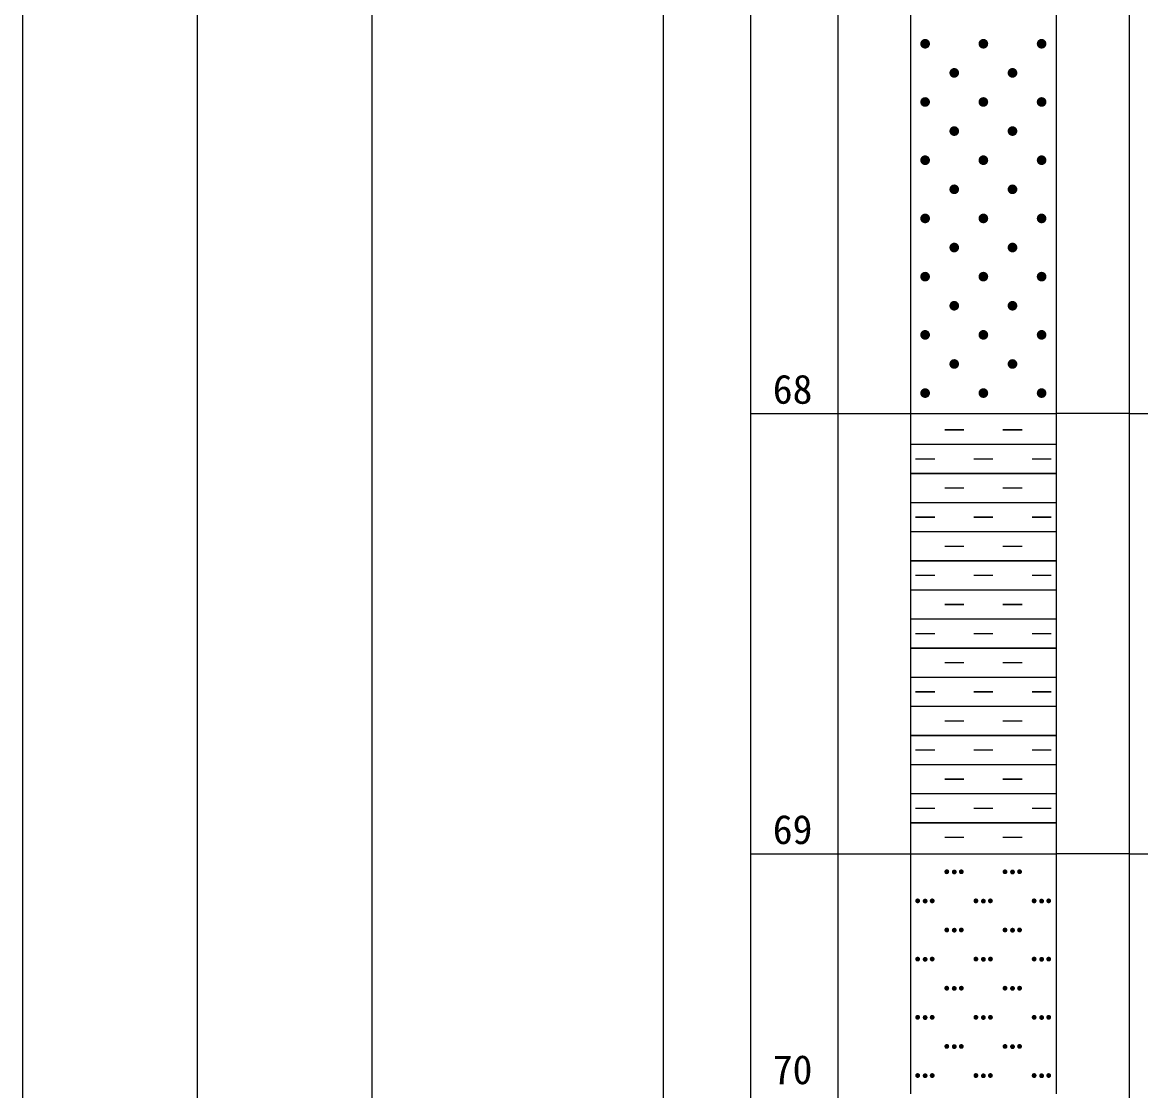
# Model space of a CAD drawing. Header units: inches. Extents: x -27 to 109, y -724 to 26.
# Drawn here: x 5.88 to 21.24, y -395.41 to -380.73 of the extents above; entities that cross this region are included whole.
import ezdxf

# ---------------------------------------------------------------- set-up
doc = ezdxf.new("R2010")
doc.units = ezdxf.units.IN
doc.header["$MEASUREMENT"] = 0
doc.layers.get('0').update_dxf_attribs({"lineweight": 0})
doc.styles.add('宋体', font='')
doc.styles.get('宋体').set_extended_font_data('宋体')

# ---------------------------------------------------------------- blocks, each defined once
blk = doc.blocks.new('lr_block_61')
at = {"true_color": 0x000000}
for points in [[(18.346, -381.041), (18.348, -381.024), (18.346, -381.007), (18.339, -380.99), (18.329, -380.977), (18.315, -380.966), (18.299, -380.959), (18.282, -380.957), (18.264, -380.959), (18.248, -380.966), (18.234, -380.977), (18.224, -380.99), (18.217, -381.007), (18.215, -381.024), (18.217, -381.041), (18.224, -381.057), (18.234, -381.071), (18.248, -381.081), (18.264, -381.088), (18.282, -381.09), (18.299, -381.088), (18.315, -381.081), (18.329, -381.071), (18.339, -381.057)], [(19.146, -381.041), (19.148, -381.024), (19.146, -381.007), (19.139, -380.99), (19.129, -380.977), (19.115, -380.966), (19.099, -380.959), (19.082, -380.957), (19.064, -380.959), (19.048, -380.966), (19.034, -380.977), (19.024, -380.99), (19.017, -381.007), (19.015, -381.024), (19.017, -381.041), (19.024, -381.057), (19.034, -381.071), (19.048, -381.081), (19.064, -381.088), (19.082, -381.09), (19.099, -381.088), (19.115, -381.081), (19.129, -381.071), (19.139, -381.057)], [(19.946, -381.041), (19.948, -381.024), (19.946, -381.007), (19.939, -380.99), (19.929, -380.977), (19.915, -380.966), (19.899, -380.959), (19.882, -380.957), (19.864, -380.959), (19.848, -380.966), (19.834, -380.977), (19.824, -380.99), (19.817, -381.007), (19.815, -381.024), (19.817, -381.041), (19.824, -381.057), (19.834, -381.071), (19.848, -381.081), (19.864, -381.088), (19.882, -381.09), (19.899, -381.088), (19.915, -381.081), (19.929, -381.071), (19.939, -381.057)], [(18.746, -381.441), (18.748, -381.424), (18.746, -381.407), (18.739, -381.39), (18.729, -381.377), (18.715, -381.366), (18.699, -381.359), (18.682, -381.357), (18.664, -381.359), (18.648, -381.366), (18.634, -381.377), (18.624, -381.39), (18.617, -381.407), (18.615, -381.424), (18.617, -381.441), (18.624, -381.457), (18.634, -381.471), (18.648, -381.481), (18.664, -381.488), (18.682, -381.49), (18.699, -381.488), (18.715, -381.481), (18.729, -381.471), (18.739, -381.457)], [(19.546, -381.441), (19.548, -381.424), (19.546, -381.407), (19.539, -381.39), (19.529, -381.377), (19.515, -381.366), (19.499, -381.359), (19.482, -381.357), (19.464, -381.359), (19.448, -381.366), (19.434, -381.377), (19.424, -381.39), (19.417, -381.407), (19.415, -381.424), (19.417, -381.441), (19.424, -381.457), (19.434, -381.471), (19.448, -381.481), (19.464, -381.488), (19.482, -381.49), (19.499, -381.488), (19.515, -381.481), (19.529, -381.471), (19.539, -381.457)], [(18.346, -381.841), (18.348, -381.824), (18.346, -381.807), (18.339, -381.79), (18.329, -381.777), (18.315, -381.766), (18.299, -381.759), (18.282, -381.757), (18.264, -381.759), (18.248, -381.766), (18.234, -381.777), (18.224, -381.79), (18.217, -381.807), (18.215, -381.824), (18.217, -381.841), (18.224, -381.857), (18.234, -381.871), (18.248, -381.881), (18.264, -381.888), (18.282, -381.89), (18.299, -381.888), (18.315, -381.881), (18.329, -381.871), (18.339, -381.857)], [(19.146, -381.841), (19.148, -381.824), (19.146, -381.807), (19.139, -381.79), (19.129, -381.777), (19.115, -381.766), (19.099, -381.759), (19.082, -381.757), (19.064, -381.759), (19.048, -381.766), (19.034, -381.777), (19.024, -381.79), (19.017, -381.807), (19.015, -381.824), (19.017, -381.841), (19.024, -381.857), (19.034, -381.871), (19.048, -381.881), (19.064, -381.888), (19.082, -381.89), (19.099, -381.888), (19.115, -381.881), (19.129, -381.871), (19.139, -381.857)], [(19.946, -381.841), (19.948, -381.824), (19.946, -381.807), (19.939, -381.79), (19.929, -381.777), (19.915, -381.766), (19.899, -381.759), (19.882, -381.757), (19.864, -381.759), (19.848, -381.766), (19.834, -381.777), (19.824, -381.79), (19.817, -381.807), (19.815, -381.824), (19.817, -381.841), (19.824, -381.857), (19.834, -381.871), (19.848, -381.881), (19.864, -381.888), (19.882, -381.89), (19.899, -381.888), (19.915, -381.881), (19.929, -381.871), (19.939, -381.857)], [(18.746, -382.241), (18.748, -382.224), (18.746, -382.207), (18.739, -382.19), (18.729, -382.177), (18.715, -382.166), (18.699, -382.159), (18.682, -382.157), (18.664, -382.159), (18.648, -382.166), (18.634, -382.177), (18.624, -382.19), (18.617, -382.207), (18.615, -382.224), (18.617, -382.241), (18.624, -382.257), (18.634, -382.271), (18.648, -382.281), (18.664, -382.288), (18.682, -382.29), (18.699, -382.288), (18.715, -382.281), (18.729, -382.271), (18.739, -382.257)], [(19.546, -382.241), (19.548, -382.224), (19.546, -382.207), (19.539, -382.19), (19.529, -382.177), (19.515, -382.166), (19.499, -382.159), (19.482, -382.157), (19.464, -382.159), (19.448, -382.166), (19.434, -382.177), (19.424, -382.19), (19.417, -382.207), (19.415, -382.224), (19.417, -382.241), (19.424, -382.257), (19.434, -382.271), (19.448, -382.281), (19.464, -382.288), (19.482, -382.29), (19.499, -382.288), (19.515, -382.281), (19.529, -382.271), (19.539, -382.257)], [(18.346, -382.641), (18.348, -382.624), (18.346, -382.607), (18.339, -382.59), (18.329, -382.577), (18.315, -382.566), (18.299, -382.559), (18.282, -382.557), (18.264, -382.559), (18.248, -382.566), (18.234, -382.577), (18.224, -382.59), (18.217, -382.607), (18.215, -382.624), (18.217, -382.641), (18.224, -382.657), (18.234, -382.671), (18.248, -382.681), (18.264, -382.688), (18.282, -382.69), (18.299, -382.688), (18.315, -382.681), (18.329, -382.671), (18.339, -382.657)], [(19.146, -382.641), (19.148, -382.624), (19.146, -382.607), (19.139, -382.59), (19.129, -382.577), (19.115, -382.566), (19.099, -382.559), (19.082, -382.557), (19.064, -382.559), (19.048, -382.566), (19.034, -382.577), (19.024, -382.59), (19.017, -382.607), (19.015, -382.624), (19.017, -382.641), (19.024, -382.657), (19.034, -382.671), (19.048, -382.681), (19.064, -382.688), (19.082, -382.69), (19.099, -382.688), (19.115, -382.681), (19.129, -382.671), (19.139, -382.657)], [(19.946, -382.641), (19.948, -382.624), (19.946, -382.607), (19.939, -382.59), (19.929, -382.577), (19.915, -382.566), (19.899, -382.559), (19.882, -382.557), (19.864, -382.559), (19.848, -382.566), (19.834, -382.577), (19.824, -382.59), (19.817, -382.607), (19.815, -382.624), (19.817, -382.641), (19.824, -382.657), (19.834, -382.671), (19.848, -382.681), (19.864, -382.688), (19.882, -382.69), (19.899, -382.688), (19.915, -382.681), (19.929, -382.671), (19.939, -382.657)], [(18.746, -383.041), (18.748, -383.024), (18.746, -383.007), (18.739, -382.99), (18.729, -382.977), (18.715, -382.966), (18.699, -382.959), (18.682, -382.957), (18.664, -382.959), (18.648, -382.966), (18.634, -382.977), (18.624, -382.99), (18.617, -383.007), (18.615, -383.024), (18.617, -383.041), (18.624, -383.057), (18.634, -383.071), (18.648, -383.081), (18.664, -383.088), (18.682, -383.09), (18.699, -383.088), (18.715, -383.081), (18.729, -383.071), (18.739, -383.057)], [(19.546, -383.041), (19.548, -383.024), (19.546, -383.007), (19.539, -382.99), (19.529, -382.977), (19.515, -382.966), (19.499, -382.959), (19.482, -382.957), (19.464, -382.959), (19.448, -382.966), (19.434, -382.977), (19.424, -382.99), (19.417, -383.007), (19.415, -383.024), (19.417, -383.041), (19.424, -383.057), (19.434, -383.071), (19.448, -383.081), (19.464, -383.088), (19.482, -383.09), (19.499, -383.088), (19.515, -383.081), (19.529, -383.071), (19.539, -383.057)], [(18.346, -383.441), (18.348, -383.424), (18.346, -383.407), (18.339, -383.39), (18.329, -383.377), (18.315, -383.366), (18.299, -383.359), (18.282, -383.357), (18.264, -383.359), (18.248, -383.366), (18.234, -383.377), (18.224, -383.39), (18.217, -383.407), (18.215, -383.424), (18.217, -383.441), (18.224, -383.457), (18.234, -383.471), (18.248, -383.481), (18.264, -383.488), (18.282, -383.49), (18.299, -383.488), (18.315, -383.481), (18.329, -383.471), (18.339, -383.457)], [(19.146, -383.441), (19.148, -383.424), (19.146, -383.407), (19.139, -383.39), (19.129, -383.377), (19.115, -383.366), (19.099, -383.359), (19.082, -383.357), (19.064, -383.359), (19.048, -383.366), (19.034, -383.377), (19.024, -383.39), (19.017, -383.407), (19.015, -383.424), (19.017, -383.441), (19.024, -383.457), (19.034, -383.471), (19.048, -383.481), (19.064, -383.488), (19.082, -383.49), (19.099, -383.488), (19.115, -383.481), (19.129, -383.471), (19.139, -383.457)], [(19.946, -383.441), (19.948, -383.424), (19.946, -383.407), (19.939, -383.39), (19.929, -383.377), (19.915, -383.366), (19.899, -383.359), (19.882, -383.357), (19.864, -383.359), (19.848, -383.366), (19.834, -383.377), (19.824, -383.39), (19.817, -383.407), (19.815, -383.424), (19.817, -383.441), (19.824, -383.457), (19.834, -383.471), (19.848, -383.481), (19.864, -383.488), (19.882, -383.49), (19.899, -383.488), (19.915, -383.481), (19.929, -383.471), (19.939, -383.457)], [(18.746, -383.841), (18.748, -383.824), (18.746, -383.807), (18.739, -383.79), (18.729, -383.777), (18.715, -383.766), (18.699, -383.759), (18.682, -383.757), (18.664, -383.759), (18.648, -383.766), (18.634, -383.777), (18.624, -383.79), (18.617, -383.807), (18.615, -383.824), (18.617, -383.841), (18.624, -383.857), (18.634, -383.871), (18.648, -383.881), (18.664, -383.888), (18.682, -383.89), (18.699, -383.888), (18.715, -383.881), (18.729, -383.871), (18.739, -383.857)], [(19.546, -383.841), (19.548, -383.824), (19.546, -383.807), (19.539, -383.79), (19.529, -383.777), (19.515, -383.766), (19.499, -383.759), (19.482, -383.757), (19.464, -383.759), (19.448, -383.766), (19.434, -383.777), (19.424, -383.79), (19.417, -383.807), (19.415, -383.824), (19.417, -383.841), (19.424, -383.857), (19.434, -383.871), (19.448, -383.881), (19.464, -383.888), (19.482, -383.89), (19.499, -383.888), (19.515, -383.881), (19.529, -383.871), (19.539, -383.857)], [(18.346, -384.241), (18.348, -384.224), (18.346, -384.207), (18.339, -384.19), (18.329, -384.177), (18.315, -384.166), (18.299, -384.159), (18.282, -384.157), (18.264, -384.159), (18.248, -384.166), (18.234, -384.177), (18.224, -384.19), (18.217, -384.207), (18.215, -384.224), (18.217, -384.241), (18.224, -384.257), (18.234, -384.271), (18.248, -384.281), (18.264, -384.288), (18.282, -384.29), (18.299, -384.288), (18.315, -384.281), (18.329, -384.271), (18.339, -384.257)], [(19.146, -384.241), (19.148, -384.224), (19.146, -384.207), (19.139, -384.19), (19.129, -384.177), (19.115, -384.166), (19.099, -384.159), (19.082, -384.157), (19.064, -384.159), (19.048, -384.166), (19.034, -384.177), (19.024, -384.19), (19.017, -384.207), (19.015, -384.224), (19.017, -384.241), (19.024, -384.257), (19.034, -384.271), (19.048, -384.281), (19.064, -384.288), (19.082, -384.29), (19.099, -384.288), (19.115, -384.281), (19.129, -384.271), (19.139, -384.257)], [(19.946, -384.241), (19.948, -384.224), (19.946, -384.207), (19.939, -384.19), (19.929, -384.177), (19.915, -384.166), (19.899, -384.159), (19.882, -384.157), (19.864, -384.159), (19.848, -384.166), (19.834, -384.177), (19.824, -384.19), (19.817, -384.207), (19.815, -384.224), (19.817, -384.241), (19.824, -384.257), (19.834, -384.271), (19.848, -384.281), (19.864, -384.288), (19.882, -384.29), (19.899, -384.288), (19.915, -384.281), (19.929, -384.271), (19.939, -384.257)], [(18.746, -384.641), (18.748, -384.624), (18.746, -384.607), (18.739, -384.59), (18.729, -384.577), (18.715, -384.566), (18.699, -384.559), (18.682, -384.557), (18.664, -384.559), (18.648, -384.566), (18.634, -384.577), (18.624, -384.59), (18.617, -384.607), (18.615, -384.624), (18.617, -384.641), (18.624, -384.657), (18.634, -384.671), (18.648, -384.681), (18.664, -384.688), (18.682, -384.69), (18.699, -384.688), (18.715, -384.681), (18.729, -384.671), (18.739, -384.657)], [(19.546, -384.641), (19.548, -384.624), (19.546, -384.607), (19.539, -384.59), (19.529, -384.577), (19.515, -384.566), (19.499, -384.559), (19.482, -384.557), (19.464, -384.559), (19.448, -384.566), (19.434, -384.577), (19.424, -384.59), (19.417, -384.607), (19.415, -384.624), (19.417, -384.641), (19.424, -384.657), (19.434, -384.671), (19.448, -384.681), (19.464, -384.688), (19.482, -384.69), (19.499, -384.688), (19.515, -384.681), (19.529, -384.671), (19.539, -384.657)], [(18.346, -385.041), (18.348, -385.024), (18.346, -385.007), (18.339, -384.99), (18.329, -384.977), (18.315, -384.966), (18.299, -384.959), (18.282, -384.957), (18.264, -384.959), (18.248, -384.966), (18.234, -384.977), (18.224, -384.99), (18.217, -385.007), (18.215, -385.024), (18.217, -385.041), (18.224, -385.057), (18.234, -385.071), (18.248, -385.081), (18.264, -385.088), (18.282, -385.09), (18.299, -385.088), (18.315, -385.081), (18.329, -385.071), (18.339, -385.057)], [(19.146, -385.041), (19.148, -385.024), (19.146, -385.007), (19.139, -384.99), (19.129, -384.977), (19.115, -384.966), (19.099, -384.959), (19.082, -384.957), (19.064, -384.959), (19.048, -384.966), (19.034, -384.977), (19.024, -384.99), (19.017, -385.007), (19.015, -385.024), (19.017, -385.041), (19.024, -385.057), (19.034, -385.071), (19.048, -385.081), (19.064, -385.088), (19.082, -385.09), (19.099, -385.088), (19.115, -385.081), (19.129, -385.071), (19.139, -385.057)], [(19.946, -385.041), (19.948, -385.024), (19.946, -385.007), (19.939, -384.99), (19.929, -384.977), (19.915, -384.966), (19.899, -384.959), (19.882, -384.957), (19.864, -384.959), (19.848, -384.966), (19.834, -384.977), (19.824, -384.99), (19.817, -385.007), (19.815, -385.024), (19.817, -385.041), (19.824, -385.057), (19.834, -385.071), (19.848, -385.081), (19.864, -385.088), (19.882, -385.09), (19.899, -385.088), (19.915, -385.081), (19.929, -385.071), (19.939, -385.057)], [(18.746, -385.441), (18.748, -385.424), (18.746, -385.407), (18.739, -385.39), (18.729, -385.377), (18.715, -385.366), (18.699, -385.359), (18.682, -385.357), (18.664, -385.359), (18.648, -385.366), (18.634, -385.377), (18.624, -385.39), (18.617, -385.407), (18.615, -385.424), (18.617, -385.441), (18.624, -385.457), (18.634, -385.471), (18.648, -385.481), (18.664, -385.488), (18.682, -385.49), (18.699, -385.488), (18.715, -385.481), (18.729, -385.471), (18.739, -385.457)], [(19.546, -385.441), (19.548, -385.424), (19.546, -385.407), (19.539, -385.39), (19.529, -385.377), (19.515, -385.366), (19.499, -385.359), (19.482, -385.357), (19.464, -385.359), (19.448, -385.366), (19.434, -385.377), (19.424, -385.39), (19.417, -385.407), (19.415, -385.424), (19.417, -385.441), (19.424, -385.457), (19.434, -385.471), (19.448, -385.481), (19.464, -385.488), (19.482, -385.49), (19.499, -385.488), (19.515, -385.481), (19.529, -385.471), (19.539, -385.457)], [(18.346, -385.841), (18.348, -385.824), (18.346, -385.807), (18.339, -385.79), (18.329, -385.777), (18.315, -385.766), (18.299, -385.759), (18.282, -385.757), (18.264, -385.759), (18.248, -385.766), (18.234, -385.777), (18.224, -385.79), (18.217, -385.807), (18.215, -385.824), (18.217, -385.841), (18.224, -385.857), (18.234, -385.871), (18.248, -385.881), (18.264, -385.888), (18.282, -385.89), (18.299, -385.888), (18.315, -385.881), (18.329, -385.871), (18.339, -385.857)], [(19.146, -385.841), (19.148, -385.824), (19.146, -385.807), (19.139, -385.79), (19.129, -385.777), (19.115, -385.766), (19.099, -385.759), (19.082, -385.757), (19.064, -385.759), (19.048, -385.766), (19.034, -385.777), (19.024, -385.79), (19.017, -385.807), (19.015, -385.824), (19.017, -385.841), (19.024, -385.857), (19.034, -385.871), (19.048, -385.881), (19.064, -385.888), (19.082, -385.89), (19.099, -385.888), (19.115, -385.881), (19.129, -385.871), (19.139, -385.857)], [(19.946, -385.841), (19.948, -385.824), (19.946, -385.807), (19.939, -385.79), (19.929, -385.777), (19.915, -385.766), (19.899, -385.759), (19.882, -385.757), (19.864, -385.759), (19.848, -385.766), (19.834, -385.777), (19.824, -385.79), (19.817, -385.807), (19.815, -385.824), (19.817, -385.841), (19.824, -385.857), (19.834, -385.871), (19.848, -385.881), (19.864, -385.888), (19.882, -385.89), (19.899, -385.888), (19.915, -385.881), (19.929, -385.871), (19.939, -385.857)]]:
    blk.add_hatch(color=18, dxfattribs=at).paths.add_polyline_path(points, flags=17)
blk = doc.blocks.new('lr_block_62')
at = {"color": 7, "const_width": 0.02}
for points in [[(18.548, -386.329), (18.815, -386.329)], [(19.348, -386.329), (19.615, -386.329)], [(18.082, -386.529), (18.882, -386.529)], [(18.882, -386.529), (19.682, -386.529)], [(19.682, -386.529), (20.082, -386.529)], [(18.415, -386.729), (18.148, -386.729)], [(19.215, -386.729), (18.948, -386.729)], [(20.015, -386.729), (19.748, -386.729)], [(18.082, -386.929), (18.882, -386.929)], [(18.882, -386.929), (19.682, -386.929)], [(19.682, -386.929), (20.082, -386.929)], [(18.548, -387.129), (18.815, -387.129)], [(19.348, -387.129), (19.615, -387.129)], [(18.082, -387.329), (18.882, -387.329)], [(18.882, -387.329), (19.682, -387.329)], [(19.682, -387.329), (20.082, -387.329)], [(18.415, -387.529), (18.148, -387.529)], [(19.215, -387.529), (18.948, -387.529)], [(20.015, -387.529), (19.748, -387.529)], [(18.082, -387.729), (18.882, -387.729)], [(18.882, -387.729), (19.682, -387.729)], [(19.682, -387.729), (20.082, -387.729)], [(18.548, -387.929), (18.815, -387.929)], [(19.348, -387.929), (19.615, -387.929)], [(18.082, -388.129), (18.882, -388.129)], [(18.882, -388.129), (19.682, -388.129)], [(19.682, -388.129), (20.082, -388.129)], [(18.415, -388.329), (18.148, -388.329)], [(19.215, -388.329), (18.948, -388.329)], [(20.015, -388.329), (19.748, -388.329)], [(18.082, -388.529), (18.882, -388.529)], [(18.882, -388.529), (19.682, -388.529)], [(19.682, -388.529), (20.082, -388.529)], [(18.548, -388.729), (18.815, -388.729)], [(19.348, -388.729), (19.615, -388.729)], [(18.082, -388.929), (18.882, -388.929)], [(18.882, -388.929), (19.682, -388.929)], [(19.682, -388.929), (20.082, -388.929)], [(18.415, -389.129), (18.148, -389.129)], [(19.215, -389.129), (18.948, -389.129)], [(20.015, -389.129), (19.748, -389.129)], [(18.082, -389.329), (18.882, -389.329)], [(18.882, -389.329), (19.682, -389.329)], [(19.682, -389.329), (20.082, -389.329)], [(18.548, -389.529), (18.815, -389.529)], [(19.348, -389.529), (19.615, -389.529)], [(18.082, -389.729), (18.882, -389.729)], [(18.882, -389.729), (19.682, -389.729)], [(19.682, -389.729), (20.082, -389.729)], [(18.415, -389.929), (18.148, -389.929)], [(19.215, -389.929), (18.948, -389.929)], [(20.015, -389.929), (19.748, -389.929)], [(18.082, -390.129), (18.882, -390.129)], [(18.882, -390.129), (19.682, -390.129)], [(19.682, -390.129), (20.082, -390.129)], [(18.548, -390.329), (18.815, -390.329)], [(19.348, -390.329), (19.615, -390.329)], [(18.082, -390.529), (18.882, -390.529)], [(18.882, -390.529), (19.682, -390.529)], [(19.682, -390.529), (20.082, -390.529)], [(18.415, -390.729), (18.148, -390.729)], [(19.215, -390.729), (18.948, -390.729)], [(20.015, -390.729), (19.748, -390.729)], [(18.082, -390.929), (18.882, -390.929)], [(18.882, -390.929), (19.682, -390.929)], [(19.682, -390.929), (20.082, -390.929)], [(18.548, -391.129), (18.815, -391.129)], [(19.348, -391.129), (19.615, -391.129)], [(18.082, -391.329), (18.882, -391.329)], [(18.882, -391.329), (19.682, -391.329)], [(19.682, -391.329), (20.082, -391.329)], [(18.415, -391.529), (18.148, -391.529)], [(19.215, -391.529), (18.948, -391.529)], [(20.015, -391.529), (19.748, -391.529)], [(18.082, -391.729), (18.882, -391.729)], [(18.882, -391.729), (19.682, -391.729)], [(19.682, -391.729), (20.082, -391.729)], [(18.548, -391.929), (18.815, -391.929)], [(19.348, -391.929), (19.615, -391.929)]]:
    blk.add_lwpolyline(points, dxfattribs=at)
blk = doc.blocks.new('lr_block_63')
at = {"true_color": 0x000000}
for points in [[(18.611, -392.409), (18.612, -392.401), (18.611, -392.392), (18.608, -392.384), (18.602, -392.377), (18.596, -392.372), (18.588, -392.369), (18.579, -392.367), (18.57, -392.369), (18.562, -392.372), (18.555, -392.377), (18.55, -392.384), (18.547, -392.392), (18.546, -392.401), (18.547, -392.409), (18.55, -392.417), (18.555, -392.424), (18.562, -392.43), (18.57, -392.433), (18.579, -392.434), (18.588, -392.433), (18.596, -392.43), (18.602, -392.424), (18.608, -392.417)], [(18.714, -392.412), (18.715, -392.404), (18.714, -392.395), (18.711, -392.387), (18.705, -392.38), (18.698, -392.375), (18.69, -392.372), (18.682, -392.37), (18.673, -392.372), (18.665, -392.375), (18.658, -392.38), (18.653, -392.387), (18.65, -392.395), (18.648, -392.404), (18.65, -392.412), (18.653, -392.42), (18.658, -392.427), (18.665, -392.433), (18.673, -392.436), (18.682, -392.437), (18.69, -392.436), (18.698, -392.433), (18.705, -392.427), (18.711, -392.42)], [(18.811, -392.409), (18.812, -392.401), (18.811, -392.392), (18.808, -392.384), (18.802, -392.377), (18.795, -392.372), (18.787, -392.369), (18.779, -392.367), (18.77, -392.369), (18.762, -392.372), (18.755, -392.377), (18.75, -392.384), (18.747, -392.392), (18.745, -392.401), (18.747, -392.409), (18.75, -392.417), (18.755, -392.424), (18.762, -392.43), (18.77, -392.433), (18.779, -392.434), (18.787, -392.433), (18.795, -392.43), (18.802, -392.424), (18.808, -392.417)], [(19.411, -392.409), (19.412, -392.401), (19.411, -392.392), (19.408, -392.384), (19.402, -392.377), (19.396, -392.372), (19.388, -392.369), (19.379, -392.367), (19.37, -392.369), (19.362, -392.372), (19.355, -392.377), (19.35, -392.384), (19.347, -392.392), (19.346, -392.401), (19.347, -392.409), (19.35, -392.417), (19.355, -392.424), (19.362, -392.43), (19.37, -392.433), (19.379, -392.434), (19.388, -392.433), (19.396, -392.43), (19.402, -392.424), (19.408, -392.417)], [(19.514, -392.412), (19.515, -392.404), (19.514, -392.395), (19.511, -392.387), (19.505, -392.38), (19.498, -392.375), (19.49, -392.372), (19.482, -392.37), (19.473, -392.372), (19.465, -392.375), (19.458, -392.38), (19.453, -392.387), (19.45, -392.395), (19.448, -392.404), (19.45, -392.412), (19.453, -392.42), (19.458, -392.427), (19.465, -392.433), (19.473, -392.436), (19.482, -392.437), (19.49, -392.436), (19.498, -392.433), (19.505, -392.427), (19.511, -392.42)], [(19.611, -392.409), (19.612, -392.401), (19.611, -392.392), (19.608, -392.384), (19.602, -392.377), (19.595, -392.372), (19.587, -392.369), (19.579, -392.367), (19.57, -392.369), (19.562, -392.372), (19.555, -392.377), (19.55, -392.384), (19.547, -392.392), (19.545, -392.401), (19.547, -392.409), (19.55, -392.417), (19.555, -392.424), (19.562, -392.43), (19.57, -392.433), (19.579, -392.434), (19.587, -392.433), (19.595, -392.43), (19.602, -392.424), (19.608, -392.417)], [(18.211, -392.809), (18.212, -392.801), (18.211, -392.792), (18.208, -392.784), (18.202, -392.777), (18.196, -392.772), (18.188, -392.769), (18.179, -392.767), (18.17, -392.769), (18.162, -392.772), (18.155, -392.777), (18.15, -392.784), (18.147, -392.792), (18.146, -392.801), (18.147, -392.809), (18.15, -392.817), (18.155, -392.824), (18.162, -392.83), (18.17, -392.833), (18.179, -392.834), (18.188, -392.833), (18.196, -392.83), (18.202, -392.824), (18.208, -392.817)], [(18.314, -392.812), (18.315, -392.804), (18.314, -392.795), (18.311, -392.787), (18.305, -392.78), (18.298, -392.775), (18.29, -392.772), (18.282, -392.77), (18.273, -392.772), (18.265, -392.775), (18.258, -392.78), (18.253, -392.787), (18.25, -392.795), (18.248, -392.804), (18.25, -392.812), (18.253, -392.82), (18.258, -392.827), (18.265, -392.833), (18.273, -392.836), (18.282, -392.837), (18.29, -392.836), (18.298, -392.833), (18.305, -392.827), (18.311, -392.82)], [(18.411, -392.809), (18.412, -392.801), (18.411, -392.792), (18.408, -392.784), (18.402, -392.777), (18.395, -392.772), (18.387, -392.769), (18.379, -392.767), (18.37, -392.769), (18.362, -392.772), (18.355, -392.777), (18.35, -392.784), (18.347, -392.792), (18.345, -392.801), (18.347, -392.809), (18.35, -392.817), (18.355, -392.824), (18.362, -392.83), (18.37, -392.833), (18.379, -392.834), (18.387, -392.833), (18.395, -392.83), (18.402, -392.824), (18.408, -392.817)], [(19.011, -392.809), (19.012, -392.801), (19.011, -392.792), (19.008, -392.784), (19.002, -392.777), (18.996, -392.772), (18.988, -392.769), (18.979, -392.767), (18.97, -392.769), (18.962, -392.772), (18.955, -392.777), (18.95, -392.784), (18.947, -392.792), (18.946, -392.801), (18.947, -392.809), (18.95, -392.817), (18.955, -392.824), (18.962, -392.83), (18.97, -392.833), (18.979, -392.834), (18.988, -392.833), (18.996, -392.83), (19.002, -392.824), (19.008, -392.817)], [(19.114, -392.812), (19.115, -392.804), (19.114, -392.795), (19.111, -392.787), (19.105, -392.78), (19.098, -392.775), (19.09, -392.772), (19.082, -392.77), (19.073, -392.772), (19.065, -392.775), (19.058, -392.78), (19.053, -392.787), (19.05, -392.795), (19.048, -392.804), (19.05, -392.812), (19.053, -392.82), (19.058, -392.827), (19.065, -392.833), (19.073, -392.836), (19.082, -392.837), (19.09, -392.836), (19.098, -392.833), (19.105, -392.827), (19.111, -392.82)], [(19.211, -392.809), (19.212, -392.801), (19.211, -392.792), (19.208, -392.784), (19.202, -392.777), (19.195, -392.772), (19.187, -392.769), (19.179, -392.767), (19.17, -392.769), (19.162, -392.772), (19.155, -392.777), (19.15, -392.784), (19.147, -392.792), (19.145, -392.801), (19.147, -392.809), (19.15, -392.817), (19.155, -392.824), (19.162, -392.83), (19.17, -392.833), (19.179, -392.834), (19.187, -392.833), (19.195, -392.83), (19.202, -392.824), (19.208, -392.817)], [(19.811, -392.809), (19.812, -392.801), (19.811, -392.792), (19.808, -392.784), (19.802, -392.777), (19.796, -392.772), (19.788, -392.769), (19.779, -392.767), (19.77, -392.769), (19.762, -392.772), (19.755, -392.777), (19.75, -392.784), (19.747, -392.792), (19.746, -392.801), (19.747, -392.809), (19.75, -392.817), (19.755, -392.824), (19.762, -392.83), (19.77, -392.833), (19.779, -392.834), (19.788, -392.833), (19.796, -392.83), (19.802, -392.824), (19.808, -392.817)], [(19.914, -392.812), (19.915, -392.804), (19.914, -392.795), (19.911, -392.787), (19.905, -392.78), (19.898, -392.775), (19.89, -392.772), (19.882, -392.77), (19.873, -392.772), (19.865, -392.775), (19.858, -392.78), (19.853, -392.787), (19.85, -392.795), (19.848, -392.804), (19.85, -392.812), (19.853, -392.82), (19.858, -392.827), (19.865, -392.833), (19.873, -392.836), (19.882, -392.837), (19.89, -392.836), (19.898, -392.833), (19.905, -392.827), (19.911, -392.82)], [(20.011, -392.809), (20.012, -392.801), (20.011, -392.792), (20.008, -392.784), (20.002, -392.777), (19.995, -392.772), (19.987, -392.769), (19.979, -392.767), (19.97, -392.769), (19.962, -392.772), (19.955, -392.777), (19.95, -392.784), (19.947, -392.792), (19.945, -392.801), (19.947, -392.809), (19.95, -392.817), (19.955, -392.824), (19.962, -392.83), (19.97, -392.833), (19.979, -392.834), (19.987, -392.833), (19.995, -392.83), (20.002, -392.824), (20.008, -392.817)], [(18.611, -393.209), (18.612, -393.201), (18.611, -393.192), (18.608, -393.184), (18.602, -393.177), (18.596, -393.172), (18.588, -393.169), (18.579, -393.167), (18.57, -393.169), (18.562, -393.172), (18.555, -393.177), (18.55, -393.184), (18.547, -393.192), (18.546, -393.201), (18.547, -393.209), (18.55, -393.217), (18.555, -393.224), (18.562, -393.23), (18.57, -393.233), (18.579, -393.234), (18.588, -393.233), (18.596, -393.23), (18.602, -393.224), (18.608, -393.217)], [(18.714, -393.212), (18.715, -393.204), (18.714, -393.195), (18.711, -393.187), (18.705, -393.18), (18.698, -393.175), (18.69, -393.172), (18.682, -393.17), (18.673, -393.172), (18.665, -393.175), (18.658, -393.18), (18.653, -393.187), (18.65, -393.195), (18.648, -393.204), (18.65, -393.212), (18.653, -393.22), (18.658, -393.227), (18.665, -393.233), (18.673, -393.236), (18.682, -393.237), (18.69, -393.236), (18.698, -393.233), (18.705, -393.227), (18.711, -393.22)], [(18.811, -393.209), (18.812, -393.201), (18.811, -393.192), (18.808, -393.184), (18.802, -393.177), (18.795, -393.172), (18.787, -393.169), (18.779, -393.167), (18.77, -393.169), (18.762, -393.172), (18.755, -393.177), (18.75, -393.184), (18.747, -393.192), (18.745, -393.201), (18.747, -393.209), (18.75, -393.217), (18.755, -393.224), (18.762, -393.23), (18.77, -393.233), (18.779, -393.234), (18.787, -393.233), (18.795, -393.23), (18.802, -393.224), (18.808, -393.217)], [(19.411, -393.209), (19.412, -393.201), (19.411, -393.192), (19.408, -393.184), (19.402, -393.177), (19.396, -393.172), (19.388, -393.169), (19.379, -393.167), (19.37, -393.169), (19.362, -393.172), (19.355, -393.177), (19.35, -393.184), (19.347, -393.192), (19.346, -393.201), (19.347, -393.209), (19.35, -393.217), (19.355, -393.224), (19.362, -393.23), (19.37, -393.233), (19.379, -393.234), (19.388, -393.233), (19.396, -393.23), (19.402, -393.224), (19.408, -393.217)], [(19.514, -393.212), (19.515, -393.204), (19.514, -393.195), (19.511, -393.187), (19.505, -393.18), (19.498, -393.175), (19.49, -393.172), (19.482, -393.17), (19.473, -393.172), (19.465, -393.175), (19.458, -393.18), (19.453, -393.187), (19.45, -393.195), (19.448, -393.204), (19.45, -393.212), (19.453, -393.22), (19.458, -393.227), (19.465, -393.233), (19.473, -393.236), (19.482, -393.237), (19.49, -393.236), (19.498, -393.233), (19.505, -393.227), (19.511, -393.22)], [(19.611, -393.209), (19.612, -393.201), (19.611, -393.192), (19.608, -393.184), (19.602, -393.177), (19.595, -393.172), (19.587, -393.169), (19.579, -393.167), (19.57, -393.169), (19.562, -393.172), (19.555, -393.177), (19.55, -393.184), (19.547, -393.192), (19.545, -393.201), (19.547, -393.209), (19.55, -393.217), (19.555, -393.224), (19.562, -393.23), (19.57, -393.233), (19.579, -393.234), (19.587, -393.233), (19.595, -393.23), (19.602, -393.224), (19.608, -393.217)], [(18.211, -393.609), (18.212, -393.601), (18.211, -393.592), (18.208, -393.584), (18.202, -393.577), (18.196, -393.572), (18.188, -393.569), (18.179, -393.567), (18.17, -393.569), (18.162, -393.572), (18.155, -393.577), (18.15, -393.584), (18.147, -393.592), (18.146, -393.601), (18.147, -393.609), (18.15, -393.617), (18.155, -393.624), (18.162, -393.63), (18.17, -393.633), (18.179, -393.634), (18.188, -393.633), (18.196, -393.63), (18.202, -393.624), (18.208, -393.617)], [(18.314, -393.612), (18.315, -393.604), (18.314, -393.595), (18.311, -393.587), (18.305, -393.58), (18.298, -393.575), (18.29, -393.572), (18.282, -393.57), (18.273, -393.572), (18.265, -393.575), (18.258, -393.58), (18.253, -393.587), (18.25, -393.595), (18.248, -393.604), (18.25, -393.612), (18.253, -393.62), (18.258, -393.627), (18.265, -393.633), (18.273, -393.636), (18.282, -393.637), (18.29, -393.636), (18.298, -393.633), (18.305, -393.627), (18.311, -393.62)], [(18.411, -393.609), (18.412, -393.601), (18.411, -393.592), (18.408, -393.584), (18.402, -393.577), (18.395, -393.572), (18.387, -393.569), (18.379, -393.567), (18.37, -393.569), (18.362, -393.572), (18.355, -393.577), (18.35, -393.584), (18.347, -393.592), (18.345, -393.601), (18.347, -393.609), (18.35, -393.617), (18.355, -393.624), (18.362, -393.63), (18.37, -393.633), (18.379, -393.634), (18.387, -393.633), (18.395, -393.63), (18.402, -393.624), (18.408, -393.617)], [(19.011, -393.609), (19.012, -393.601), (19.011, -393.592), (19.008, -393.584), (19.002, -393.577), (18.996, -393.572), (18.988, -393.569), (18.979, -393.567), (18.97, -393.569), (18.962, -393.572), (18.955, -393.577), (18.95, -393.584), (18.947, -393.592), (18.946, -393.601), (18.947, -393.609), (18.95, -393.617), (18.955, -393.624), (18.962, -393.63), (18.97, -393.633), (18.979, -393.634), (18.988, -393.633), (18.996, -393.63), (19.002, -393.624), (19.008, -393.617)], [(19.114, -393.612), (19.115, -393.604), (19.114, -393.595), (19.111, -393.587), (19.105, -393.58), (19.098, -393.575), (19.09, -393.572), (19.082, -393.57), (19.073, -393.572), (19.065, -393.575), (19.058, -393.58), (19.053, -393.587), (19.05, -393.595), (19.048, -393.604), (19.05, -393.612), (19.053, -393.62), (19.058, -393.627), (19.065, -393.633), (19.073, -393.636), (19.082, -393.637), (19.09, -393.636), (19.098, -393.633), (19.105, -393.627), (19.111, -393.62)], [(19.211, -393.609), (19.212, -393.601), (19.211, -393.592), (19.208, -393.584), (19.202, -393.577), (19.195, -393.572), (19.187, -393.569), (19.179, -393.567), (19.17, -393.569), (19.162, -393.572), (19.155, -393.577), (19.15, -393.584), (19.147, -393.592), (19.145, -393.601), (19.147, -393.609), (19.15, -393.617), (19.155, -393.624), (19.162, -393.63), (19.17, -393.633), (19.179, -393.634), (19.187, -393.633), (19.195, -393.63), (19.202, -393.624), (19.208, -393.617)], [(19.811, -393.609), (19.812, -393.601), (19.811, -393.592), (19.808, -393.584), (19.802, -393.577), (19.796, -393.572), (19.788, -393.569), (19.779, -393.567), (19.77, -393.569), (19.762, -393.572), (19.755, -393.577), (19.75, -393.584), (19.747, -393.592), (19.746, -393.601), (19.747, -393.609), (19.75, -393.617), (19.755, -393.624), (19.762, -393.63), (19.77, -393.633), (19.779, -393.634), (19.788, -393.633), (19.796, -393.63), (19.802, -393.624), (19.808, -393.617)], [(19.914, -393.612), (19.915, -393.604), (19.914, -393.595), (19.911, -393.587), (19.905, -393.58), (19.898, -393.575), (19.89, -393.572), (19.882, -393.57), (19.873, -393.572), (19.865, -393.575), (19.858, -393.58), (19.853, -393.587), (19.85, -393.595), (19.848, -393.604), (19.85, -393.612), (19.853, -393.62), (19.858, -393.627), (19.865, -393.633), (19.873, -393.636), (19.882, -393.637), (19.89, -393.636), (19.898, -393.633), (19.905, -393.627), (19.911, -393.62)], [(20.011, -393.609), (20.012, -393.601), (20.011, -393.592), (20.008, -393.584), (20.002, -393.577), (19.995, -393.572), (19.987, -393.569), (19.979, -393.567), (19.97, -393.569), (19.962, -393.572), (19.955, -393.577), (19.95, -393.584), (19.947, -393.592), (19.945, -393.601), (19.947, -393.609), (19.95, -393.617), (19.955, -393.624), (19.962, -393.63), (19.97, -393.633), (19.979, -393.634), (19.987, -393.633), (19.995, -393.63), (20.002, -393.624), (20.008, -393.617)], [(18.611, -394.009), (18.612, -394.001), (18.611, -393.992), (18.608, -393.984), (18.602, -393.977), (18.596, -393.972), (18.588, -393.969), (18.579, -393.967), (18.57, -393.969), (18.562, -393.972), (18.555, -393.977), (18.55, -393.984), (18.547, -393.992), (18.546, -394.001), (18.547, -394.009), (18.55, -394.017), (18.555, -394.024), (18.562, -394.03), (18.57, -394.033), (18.579, -394.034), (18.588, -394.033), (18.596, -394.03), (18.602, -394.024), (18.608, -394.017)], [(18.714, -394.012), (18.715, -394.004), (18.714, -393.995), (18.711, -393.987), (18.705, -393.98), (18.698, -393.975), (18.69, -393.972), (18.682, -393.97), (18.673, -393.972), (18.665, -393.975), (18.658, -393.98), (18.653, -393.987), (18.65, -393.995), (18.648, -394.004), (18.65, -394.012), (18.653, -394.02), (18.658, -394.027), (18.665, -394.033), (18.673, -394.036), (18.682, -394.037), (18.69, -394.036), (18.698, -394.033), (18.705, -394.027), (18.711, -394.02)], [(18.811, -394.009), (18.812, -394.001), (18.811, -393.992), (18.808, -393.984), (18.802, -393.977), (18.795, -393.972), (18.787, -393.969), (18.779, -393.967), (18.77, -393.969), (18.762, -393.972), (18.755, -393.977), (18.75, -393.984), (18.747, -393.992), (18.745, -394.001), (18.747, -394.009), (18.75, -394.017), (18.755, -394.024), (18.762, -394.03), (18.77, -394.033), (18.779, -394.034), (18.787, -394.033), (18.795, -394.03), (18.802, -394.024), (18.808, -394.017)], [(19.411, -394.009), (19.412, -394.001), (19.411, -393.992), (19.408, -393.984), (19.402, -393.977), (19.396, -393.972), (19.388, -393.969), (19.379, -393.967), (19.37, -393.969), (19.362, -393.972), (19.355, -393.977), (19.35, -393.984), (19.347, -393.992), (19.346, -394.001), (19.347, -394.009), (19.35, -394.017), (19.355, -394.024), (19.362, -394.03), (19.37, -394.033), (19.379, -394.034), (19.388, -394.033), (19.396, -394.03), (19.402, -394.024), (19.408, -394.017)], [(19.514, -394.012), (19.515, -394.004), (19.514, -393.995), (19.511, -393.987), (19.505, -393.98), (19.498, -393.975), (19.49, -393.972), (19.482, -393.97), (19.473, -393.972), (19.465, -393.975), (19.458, -393.98), (19.453, -393.987), (19.45, -393.995), (19.448, -394.004), (19.45, -394.012), (19.453, -394.02), (19.458, -394.027), (19.465, -394.033), (19.473, -394.036), (19.482, -394.037), (19.49, -394.036), (19.498, -394.033), (19.505, -394.027), (19.511, -394.02)], [(19.611, -394.009), (19.612, -394.001), (19.611, -393.992), (19.608, -393.984), (19.602, -393.977), (19.595, -393.972), (19.587, -393.969), (19.579, -393.967), (19.57, -393.969), (19.562, -393.972), (19.555, -393.977), (19.55, -393.984), (19.547, -393.992), (19.545, -394.001), (19.547, -394.009), (19.55, -394.017), (19.555, -394.024), (19.562, -394.03), (19.57, -394.033), (19.579, -394.034), (19.587, -394.033), (19.595, -394.03), (19.602, -394.024), (19.608, -394.017)], [(18.211, -394.409), (18.212, -394.401), (18.211, -394.392), (18.208, -394.384), (18.202, -394.377), (18.196, -394.372), (18.188, -394.369), (18.179, -394.367), (18.17, -394.369), (18.162, -394.372), (18.155, -394.377), (18.15, -394.384), (18.147, -394.392), (18.146, -394.401), (18.147, -394.409), (18.15, -394.417), (18.155, -394.424), (18.162, -394.43), (18.17, -394.433), (18.179, -394.434), (18.188, -394.433), (18.196, -394.43), (18.202, -394.424), (18.208, -394.417)], [(18.314, -394.412), (18.315, -394.404), (18.314, -394.395), (18.311, -394.387), (18.305, -394.38), (18.298, -394.375), (18.29, -394.372), (18.282, -394.37), (18.273, -394.372), (18.265, -394.375), (18.258, -394.38), (18.253, -394.387), (18.25, -394.395), (18.248, -394.404), (18.25, -394.412), (18.253, -394.42), (18.258, -394.427), (18.265, -394.433), (18.273, -394.436), (18.282, -394.437), (18.29, -394.436), (18.298, -394.433), (18.305, -394.427), (18.311, -394.42)], [(18.411, -394.409), (18.412, -394.401), (18.411, -394.392), (18.408, -394.384), (18.402, -394.377), (18.395, -394.372), (18.387, -394.369), (18.379, -394.367), (18.37, -394.369), (18.362, -394.372), (18.355, -394.377), (18.35, -394.384), (18.347, -394.392), (18.345, -394.401), (18.347, -394.409), (18.35, -394.417), (18.355, -394.424), (18.362, -394.43), (18.37, -394.433), (18.379, -394.434), (18.387, -394.433), (18.395, -394.43), (18.402, -394.424), (18.408, -394.417)], [(19.011, -394.409), (19.012, -394.401), (19.011, -394.392), (19.008, -394.384), (19.002, -394.377), (18.996, -394.372), (18.988, -394.369), (18.979, -394.367), (18.97, -394.369), (18.962, -394.372), (18.955, -394.377), (18.95, -394.384), (18.947, -394.392), (18.946, -394.401), (18.947, -394.409), (18.95, -394.417), (18.955, -394.424), (18.962, -394.43), (18.97, -394.433), (18.979, -394.434), (18.988, -394.433), (18.996, -394.43), (19.002, -394.424), (19.008, -394.417)], [(19.114, -394.412), (19.115, -394.404), (19.114, -394.395), (19.111, -394.387), (19.105, -394.38), (19.098, -394.375), (19.09, -394.372), (19.082, -394.37), (19.073, -394.372), (19.065, -394.375), (19.058, -394.38), (19.053, -394.387), (19.05, -394.395), (19.048, -394.404), (19.05, -394.412), (19.053, -394.42), (19.058, -394.427), (19.065, -394.433), (19.073, -394.436), (19.082, -394.437), (19.09, -394.436), (19.098, -394.433), (19.105, -394.427), (19.111, -394.42)], [(19.211, -394.409), (19.212, -394.401), (19.211, -394.392), (19.208, -394.384), (19.202, -394.377), (19.195, -394.372), (19.187, -394.369), (19.179, -394.367), (19.17, -394.369), (19.162, -394.372), (19.155, -394.377), (19.15, -394.384), (19.147, -394.392), (19.145, -394.401), (19.147, -394.409), (19.15, -394.417), (19.155, -394.424), (19.162, -394.43), (19.17, -394.433), (19.179, -394.434), (19.187, -394.433), (19.195, -394.43), (19.202, -394.424), (19.208, -394.417)], [(19.811, -394.409), (19.812, -394.401), (19.811, -394.392), (19.808, -394.384), (19.802, -394.377), (19.796, -394.372), (19.788, -394.369), (19.779, -394.367), (19.77, -394.369), (19.762, -394.372), (19.755, -394.377), (19.75, -394.384), (19.747, -394.392), (19.746, -394.401), (19.747, -394.409), (19.75, -394.417), (19.755, -394.424), (19.762, -394.43), (19.77, -394.433), (19.779, -394.434), (19.788, -394.433), (19.796, -394.43), (19.802, -394.424), (19.808, -394.417)], [(19.914, -394.412), (19.915, -394.404), (19.914, -394.395), (19.911, -394.387), (19.905, -394.38), (19.898, -394.375), (19.89, -394.372), (19.882, -394.37), (19.873, -394.372), (19.865, -394.375), (19.858, -394.38), (19.853, -394.387), (19.85, -394.395), (19.848, -394.404), (19.85, -394.412), (19.853, -394.42), (19.858, -394.427), (19.865, -394.433), (19.873, -394.436), (19.882, -394.437), (19.89, -394.436), (19.898, -394.433), (19.905, -394.427), (19.911, -394.42)], [(20.011, -394.409), (20.012, -394.401), (20.011, -394.392), (20.008, -394.384), (20.002, -394.377), (19.995, -394.372), (19.987, -394.369), (19.979, -394.367), (19.97, -394.369), (19.962, -394.372), (19.955, -394.377), (19.95, -394.384), (19.947, -394.392), (19.945, -394.401), (19.947, -394.409), (19.95, -394.417), (19.955, -394.424), (19.962, -394.43), (19.97, -394.433), (19.979, -394.434), (19.987, -394.433), (19.995, -394.43), (20.002, -394.424), (20.008, -394.417)], [(18.611, -394.809), (18.612, -394.801), (18.611, -394.792), (18.608, -394.784), (18.602, -394.777), (18.596, -394.772), (18.588, -394.769), (18.579, -394.767), (18.57, -394.769), (18.562, -394.772), (18.555, -394.777), (18.55, -394.784), (18.547, -394.792), (18.546, -394.801), (18.547, -394.809), (18.55, -394.817), (18.555, -394.824), (18.562, -394.83), (18.57, -394.833), (18.579, -394.834), (18.588, -394.833), (18.596, -394.83), (18.602, -394.824), (18.608, -394.817)], [(18.714, -394.812), (18.715, -394.804), (18.714, -394.795), (18.711, -394.787), (18.705, -394.78), (18.698, -394.775), (18.69, -394.772), (18.682, -394.77), (18.673, -394.772), (18.665, -394.775), (18.658, -394.78), (18.653, -394.787), (18.65, -394.795), (18.648, -394.804), (18.65, -394.812), (18.653, -394.82), (18.658, -394.827), (18.665, -394.833), (18.673, -394.836), (18.682, -394.837), (18.69, -394.836), (18.698, -394.833), (18.705, -394.827), (18.711, -394.82)], [(18.811, -394.809), (18.812, -394.801), (18.811, -394.792), (18.808, -394.784), (18.802, -394.777), (18.795, -394.772), (18.787, -394.769), (18.779, -394.767), (18.77, -394.769), (18.762, -394.772), (18.755, -394.777), (18.75, -394.784), (18.747, -394.792), (18.745, -394.801), (18.747, -394.809), (18.75, -394.817), (18.755, -394.824), (18.762, -394.83), (18.77, -394.833), (18.779, -394.834), (18.787, -394.833), (18.795, -394.83), (18.802, -394.824), (18.808, -394.817)], [(19.411, -394.809), (19.412, -394.801), (19.411, -394.792), (19.408, -394.784), (19.402, -394.777), (19.396, -394.772), (19.388, -394.769), (19.379, -394.767), (19.37, -394.769), (19.362, -394.772), (19.355, -394.777), (19.35, -394.784), (19.347, -394.792), (19.346, -394.801), (19.347, -394.809), (19.35, -394.817), (19.355, -394.824), (19.362, -394.83), (19.37, -394.833), (19.379, -394.834), (19.388, -394.833), (19.396, -394.83), (19.402, -394.824), (19.408, -394.817)], [(19.514, -394.812), (19.515, -394.804), (19.514, -394.795), (19.511, -394.787), (19.505, -394.78), (19.498, -394.775), (19.49, -394.772), (19.482, -394.77), (19.473, -394.772), (19.465, -394.775), (19.458, -394.78), (19.453, -394.787), (19.45, -394.795), (19.448, -394.804), (19.45, -394.812), (19.453, -394.82), (19.458, -394.827), (19.465, -394.833), (19.473, -394.836), (19.482, -394.837), (19.49, -394.836), (19.498, -394.833), (19.505, -394.827), (19.511, -394.82)], [(19.611, -394.809), (19.612, -394.801), (19.611, -394.792), (19.608, -394.784), (19.602, -394.777), (19.595, -394.772), (19.587, -394.769), (19.579, -394.767), (19.57, -394.769), (19.562, -394.772), (19.555, -394.777), (19.55, -394.784), (19.547, -394.792), (19.545, -394.801), (19.547, -394.809), (19.55, -394.817), (19.555, -394.824), (19.562, -394.83), (19.57, -394.833), (19.579, -394.834), (19.587, -394.833), (19.595, -394.83), (19.602, -394.824), (19.608, -394.817)], [(18.211, -395.209), (18.212, -395.201), (18.211, -395.192), (18.208, -395.184), (18.202, -395.177), (18.196, -395.172), (18.188, -395.169), (18.179, -395.167), (18.17, -395.169), (18.162, -395.172), (18.155, -395.177), (18.15, -395.184), (18.147, -395.192), (18.146, -395.201), (18.147, -395.209), (18.15, -395.217), (18.155, -395.224), (18.162, -395.23), (18.17, -395.233), (18.179, -395.234), (18.188, -395.233), (18.196, -395.23), (18.202, -395.224), (18.208, -395.217)], [(18.314, -395.212), (18.315, -395.204), (18.314, -395.195), (18.311, -395.187), (18.305, -395.18), (18.298, -395.175), (18.29, -395.172), (18.282, -395.17), (18.273, -395.172), (18.265, -395.175), (18.258, -395.18), (18.253, -395.187), (18.25, -395.195), (18.248, -395.204), (18.25, -395.212), (18.253, -395.22), (18.258, -395.227), (18.265, -395.233), (18.273, -395.236), (18.282, -395.237), (18.29, -395.236), (18.298, -395.233), (18.305, -395.227), (18.311, -395.22)], [(18.411, -395.209), (18.412, -395.201), (18.411, -395.192), (18.408, -395.184), (18.402, -395.177), (18.395, -395.172), (18.387, -395.169), (18.379, -395.167), (18.37, -395.169), (18.362, -395.172), (18.355, -395.177), (18.35, -395.184), (18.347, -395.192), (18.345, -395.201), (18.347, -395.209), (18.35, -395.217), (18.355, -395.224), (18.362, -395.23), (18.37, -395.233), (18.379, -395.234), (18.387, -395.233), (18.395, -395.23), (18.402, -395.224), (18.408, -395.217)], [(19.011, -395.209), (19.012, -395.201), (19.011, -395.192), (19.008, -395.184), (19.002, -395.177), (18.996, -395.172), (18.988, -395.169), (18.979, -395.167), (18.97, -395.169), (18.962, -395.172), (18.955, -395.177), (18.95, -395.184), (18.947, -395.192), (18.946, -395.201), (18.947, -395.209), (18.95, -395.217), (18.955, -395.224), (18.962, -395.23), (18.97, -395.233), (18.979, -395.234), (18.988, -395.233), (18.996, -395.23), (19.002, -395.224), (19.008, -395.217)], [(19.114, -395.212), (19.115, -395.204), (19.114, -395.195), (19.111, -395.187), (19.105, -395.18), (19.098, -395.175), (19.09, -395.172), (19.082, -395.17), (19.073, -395.172), (19.065, -395.175), (19.058, -395.18), (19.053, -395.187), (19.05, -395.195), (19.048, -395.204), (19.05, -395.212), (19.053, -395.22), (19.058, -395.227), (19.065, -395.233), (19.073, -395.236), (19.082, -395.237), (19.09, -395.236), (19.098, -395.233), (19.105, -395.227), (19.111, -395.22)], [(19.211, -395.209), (19.212, -395.201), (19.211, -395.192), (19.208, -395.184), (19.202, -395.177), (19.195, -395.172), (19.187, -395.169), (19.179, -395.167), (19.17, -395.169), (19.162, -395.172), (19.155, -395.177), (19.15, -395.184), (19.147, -395.192), (19.145, -395.201), (19.147, -395.209), (19.15, -395.217), (19.155, -395.224), (19.162, -395.23), (19.17, -395.233), (19.179, -395.234), (19.187, -395.233), (19.195, -395.23), (19.202, -395.224), (19.208, -395.217)], [(19.811, -395.209), (19.812, -395.201), (19.811, -395.192), (19.808, -395.184), (19.802, -395.177), (19.796, -395.172), (19.788, -395.169), (19.779, -395.167), (19.77, -395.169), (19.762, -395.172), (19.755, -395.177), (19.75, -395.184), (19.747, -395.192), (19.746, -395.201), (19.747, -395.209), (19.75, -395.217), (19.755, -395.224), (19.762, -395.23), (19.77, -395.233), (19.779, -395.234), (19.788, -395.233), (19.796, -395.23), (19.802, -395.224), (19.808, -395.217)], [(19.914, -395.212), (19.915, -395.204), (19.914, -395.195), (19.911, -395.187), (19.905, -395.18), (19.898, -395.175), (19.89, -395.172), (19.882, -395.17), (19.873, -395.172), (19.865, -395.175), (19.858, -395.18), (19.853, -395.187), (19.85, -395.195), (19.848, -395.204), (19.85, -395.212), (19.853, -395.22), (19.858, -395.227), (19.865, -395.233), (19.873, -395.236), (19.882, -395.237), (19.89, -395.236), (19.898, -395.233), (19.905, -395.227), (19.911, -395.22)], [(20.011, -395.209), (20.012, -395.201), (20.011, -395.192), (20.008, -395.184), (20.002, -395.177), (19.995, -395.172), (19.987, -395.169), (19.979, -395.167), (19.97, -395.169), (19.962, -395.172), (19.955, -395.177), (19.95, -395.184), (19.947, -395.192), (19.945, -395.201), (19.947, -395.209), (19.95, -395.217), (19.955, -395.224), (19.962, -395.23), (19.97, -395.233), (19.979, -395.234), (19.987, -395.233), (19.995, -395.23), (20.002, -395.224), (20.008, -395.217)]]:
    blk.add_hatch(color=18, dxfattribs=at).paths.add_polyline_path(points, flags=17)

msp = doc.modelspace()

# ---------------------------------------------------------------- linework, layer by layer
at = {"linetype": 'Continuous', "lineweight": 15}
for p, q in [((5.882, 0.896), (5.882, -693.554)), ((8.282, 0.896), (8.282, -693.554)), ((10.682, 0.896), (10.682, -693.554)), ((14.682, 0.896), (14.682, -693.554)), ((15.882, 0.896), (15.882, -693.554)), ((17.082, 0.896), (17.082, -693.554)), ((21.082, 0.896), (21.082, -693.554)), ((18.082, -365.944), (18.082, -386.104)), ((20.082, -365.944), (20.082, -386.104)), ((15.882, -386.104), (17.082, -386.104)), ((17.082, -386.104), (18.082, -386.104)), ((18.082, -386.104), (20.082, -386.104)), ((18.082, -386.104), (18.082, -392.154)), ((21.082, -386.104), (20.082, -386.104)), ((20.082, -386.104), (20.082, -392.154)), ((21.082, -386.104), (23.482, -386.104)), ((15.882, -392.154), (17.082, -392.154)), ((17.082, -392.154), (18.082, -392.154)), ((18.082, -392.154), (20.082, -392.154)), ((18.082, -392.154), (18.082, -395.454)), ((21.082, -392.154), (20.082, -392.154)), ((20.082, -392.154), (20.082, -395.454)), ((21.082, -392.154), (23.482, -392.154))]:
    msp.add_line(p, q, dxfattribs=at)

# ---------------------------------------------------------------- block references
at = {"color": 7}
for name in ['lr_block_61', 'lr_block_62', 'lr_block_63']:
    msp.add_blockref(name, (0, 0), dxfattribs=at)

# ---------------------------------------------------------------- texts
at = {"style": '宋体'}
for s, p in [('68', (16.189, -385.97)), ('69', (16.189, -392.02)), ('70', (16.189, -395.32))]:
    msp.add_text(s, height=0.4, dxfattribs=at).set_placement(p)

doc.saveas('drawing.dxf')
